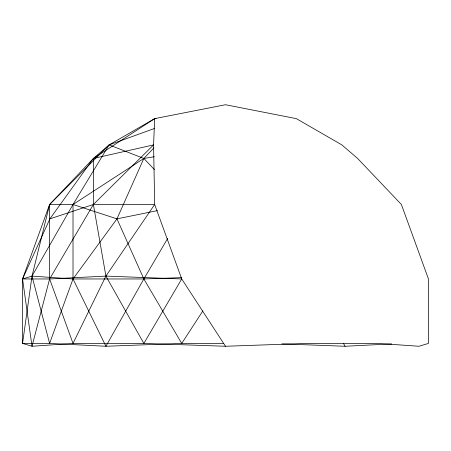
<?xml version="1.0" encoding="UTF-8"?>
<svg xmlns="http://www.w3.org/2000/svg" width="451" height="451" viewBox="0 0 451 451"><rect width="100%" height="100%" fill="white"/><g stroke="black" fill="none" stroke-linecap="round" stroke-linejoin="round"><path stroke-width="0.68" d="M154.665 128.422L109.125 144.901L49.604 204.489L49.604 278.96L32.004 346.267L22.55 343.408L22.55 278.96L49.604 204.489L93.38 158.459L109.125 144.901L154.67 118.63L225.5 104.733L296.33 118.63L341.875 144.901L357.62 158.459L401.396 204.489L428.45 278.96L428.45 343.408L418.996 346.267L377.983 343.408L307.154 343.408L225.5 346.267L143.846 343.408L73.017 343.408L32.004 346.267L22.55 278.96L49.881 218.859L93.38 158.459L154.67 118.63L156.057 118.63M154.67 118.63L153.577 144.901L154.67 204.489L181.725 278.96L225.5 346.267M157.433 210.628L116.961 218.859L73.017 204.489L49.604 204.489L32.004 276.102L22.55 343.408L49.604 343.408L73.017 278.96L116.961 218.859L143.846 158.459L153.915 147.872M167.687 238.393L143.846 278.96L105.912 346.267L49.604 343.408L32.004 276.102L73.017 204.489L109.125 144.901L143.846 158.459L154.428 169.587M202.843 310.936L181.725 343.408L105.912 346.267L73.017 278.96L73.017 204.489L143.846 158.459L154.225 156.739M49.881 218.859L93.38 204.489L154.67 204.489L105.912 276.102L73.017 343.408L49.604 278.96L93.38 204.489L153.577 144.901L93.38 158.459L93.38 204.489L105.912 276.102L143.846 343.408L181.725 278.96L105.912 276.102L49.604 278.96L22.55 278.96L32.004 276.102L73.017 278.96L143.846 278.96L181.854 277.63M281.909 343.887L345.088 346.267L391.665 343.904M223.747 343.408L181.725 343.408L143.846 278.96L116.961 218.859M343.363 343.211L345.088 346.267"/></g></svg>
